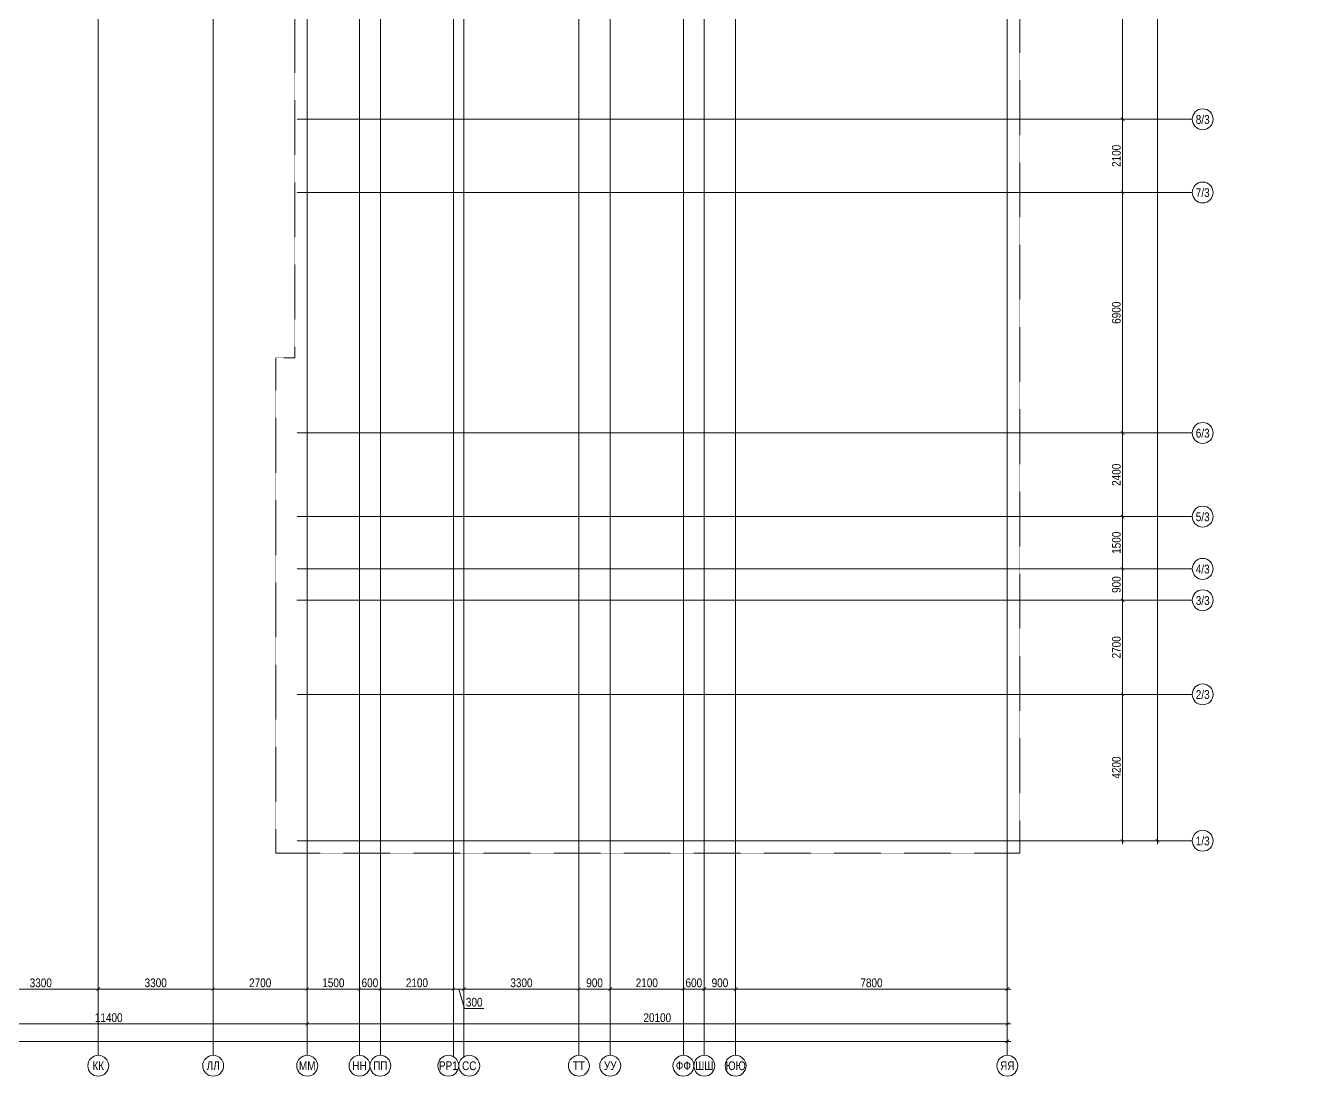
# Model space of a CAD drawing. Header units: millimetres. Extents: x -328335 to 1460319, y -208171 to 164069.
# Drawn here: x 387194 to 424214, y -6755 to 23381 of the extents above; entities that cross this region are included whole.
import ezdxf
from ezdxf import colors
from ezdxf.entities.mleader import LeaderData, LeaderLine
from ezdxf.enums import TextEntityAlignment as Align
from ezdxf.math import Vec2, Vec3

# ---------------------------------------------------------------- set-up
doc = ezdxf.new("R2010")
doc.units = ezdxf.units.MM
doc.header["$LTSCALE"] = 0.5
doc.linetypes.add('CENTER', pattern=[50.8, 31.75, -6.35, 6.35, -6.35])
doc.linetypes.add('DASHED', pattern=[19.05, 12.7, -6.35])
doc.layers.get('Defpoints').update_dxf_attribs({"color": 140})
doc.layers.add('АР_Делит', color=120, linetype='Continuous', lineweight=0, plot=False)
doc.layers.add('АЦ_Выноски', color=7, linetype='Continuous', lineweight=5)
doc.layers.add('РД_Оси_размер', color=8, linetype='Continuous', lineweight=0)
doc.layers.add('РД_Оси_100', color=7, linetype='Continuous', lineweight=0, true_color=0x525252)
doc.styles.add('style1', font='ARIALN.TTF')
doc.styles.add('ккк', font='isocpeur.ttf', dxfattribs={"width": 0.85, "oblique": 15})
doc.dimstyles.new('Dim100_ареал', dxfattribs={"dimscale": 100, "dimtxt": 2.5, "dimasz": 1, "dimexe": 1, "dimexo": 1, "dimgap": 0.5, "dimtad": 1, "dimzin": 12, "dimdsep": 46, "dimtxsty": 'style1', "dimblk": 'ARCHTICK', "dimcen": 1, "dimdle": 1, "dimaunit": 1, "dimadec": 0, "dimazin": 3, "dimtfac": 1, "dimtmove": 1, "dimatfit": 3, "dimldrblk": 'OPEN30', "dimfxl": 2, "dimfxlon": 1, "dimtolj": 1, "dimtzin": 0, "dimlwd": 5, "dimlwe": 5, "dimarcsym": 0})

# ---------------------------------------------------------------- blocks, each defined once
blk = doc.blocks.new('_Dot')
at = {"color": 0, "linetype": 'ByBlock', "lineweight": -2}
blk.add_line((-0.5, 0), (-1, 0), dxfattribs=at)
at = {"color": 0, "linetype": 'ByBlock', "const_width": 0.5}
blk.add_lwpolyline([(-0.25, 0, 1), (0.25, 0, 1)], format="xyb", close=True, dxfattribs=at)
blk = doc.blocks.new('A-iden')
at = {"linetype": 'Continuous', "lineweight": 5}
blk.add_circle((0, -4), 3, dxfattribs=at)
at = {"color": 0, "linetype": 'Continuous', "lineweight": 20, "style": 'ккк', "width": 0.85}
blk.add_attdef('ID', text='', height=4, dxfattribs=at).set_placement((0.31, -3.85), align=Align.MIDDLE_CENTER)
blk = doc.blocks.new('_ArchTick')
at = {"color": 0, "linetype": 'ByBlock', "const_width": 0.15}
blk.add_lwpolyline([(-0.5, -0.5), (0.5, 0.5)], dxfattribs=at)
blk = doc.blocks.new('*D202')
at = {"layer": 'Defpoints', "color": 0, "transparency": 16777216}
for p in [(85200, -3255), (88500, -3255), (88500, -4255)]:
    blk.add_point(p, dxfattribs=at)
at = {"layer": 'РД_Оси_размер', "color": 0, "lineweight": 5, "transparency": 16777216}
for p, q in [((85200, -4055), (85200, -4355)), ((88500, -4055), (88500, -4355)), ((85100, -4255), (88600, -4255))]:
    blk.add_line(p, q, dxfattribs=at)
at = {"layer": 'РД_Оси_размер', "color": 0, "lineweight": 5, "transparency": 16777216, "xscale": 100, "yscale": 100, "zscale": 100, "rotation": 180}
blk.add_blockref('_ArchTick', (85200, -4255), dxfattribs=at)
at = {"layer": 'РД_Оси_размер', "color": 0, "lineweight": 5, "transparency": 16777216, "xscale": 100, "yscale": 100, "zscale": 100}
blk.add_blockref('_ArchTick', (88500, -4255), dxfattribs=at)
at = {"layer": 'РД_Оси_размер', "color": 0, "transparency": 16777216, "insert": (86850, -4077), "char_height": 250, "attachment_point": 5, "style": 'style1'}
blk.add_mtext('\\A1;3300', dxfattribs=at)
blk = doc.blocks.new('_Open30')
at = {"color": 0, "linetype": 'ByBlock', "lineweight": -2}
for p, q in [((-1, 0.27), (0, 0)), ((0, 0), (-1, -0.27)), ((0, 0), (-1, 0))]:
    blk.add_line(p, q, dxfattribs=at)
blk = doc.blocks.new('*D203')
at = {"layer": 'Defpoints', "color": 0, "transparency": 16777216}
for p in [(88500, -3255), (91800, -3255), (91800, -4255)]:
    blk.add_point(p, dxfattribs=at)
at = {"layer": 'РД_Оси_размер', "color": 0, "lineweight": 5, "transparency": 16777216}
for p, q in [((88500, -4055), (88500, -4355)), ((91800, -4055), (91800, -4355)), ((88400, -4255), (91900, -4255))]:
    blk.add_line(p, q, dxfattribs=at)
at = {"layer": 'РД_Оси_размер', "color": 0, "lineweight": 5, "transparency": 16777216, "xscale": 100, "yscale": 100, "zscale": 100, "rotation": 180}
blk.add_blockref('_ArchTick', (88500, -4255), dxfattribs=at)
at = {"layer": 'РД_Оси_размер', "color": 0, "lineweight": 5, "transparency": 16777216, "xscale": 100, "yscale": 100, "zscale": 100}
blk.add_blockref('_ArchTick', (91800, -4255), dxfattribs=at)
at = {"layer": 'РД_Оси_размер', "color": 0, "transparency": 16777216, "insert": (90150, -4077), "char_height": 250, "attachment_point": 5, "style": 'style1'}
blk.add_mtext('\\A1;3300', dxfattribs=at)
blk = doc.blocks.new('*D204')
at = {"layer": 'Defpoints', "color": 0, "transparency": 16777216}
for p in [(91800, -3255), (94500, -3255), (94500, -4255)]:
    blk.add_point(p, dxfattribs=at)
at = {"layer": 'РД_Оси_размер', "color": 0, "lineweight": 5, "transparency": 16777216}
for p, q in [((91800, -4055), (91800, -4355)), ((94500, -4055), (94500, -4355)), ((91700, -4255), (94600, -4255))]:
    blk.add_line(p, q, dxfattribs=at)
at = {"layer": 'РД_Оси_размер', "color": 0, "lineweight": 5, "transparency": 16777216, "xscale": 100, "yscale": 100, "zscale": 100, "rotation": 180}
blk.add_blockref('_ArchTick', (91800, -4255), dxfattribs=at)
at = {"layer": 'РД_Оси_размер', "color": 0, "lineweight": 5, "transparency": 16777216, "xscale": 100, "yscale": 100, "zscale": 100}
blk.add_blockref('_ArchTick', (94500, -4255), dxfattribs=at)
at = {"layer": 'РД_Оси_размер', "color": 0, "transparency": 16777216, "insert": (93150, -4077), "char_height": 250, "attachment_point": 5, "style": 'style1'}
blk.add_mtext('\\A1;2700', dxfattribs=at)
blk = doc.blocks.new('*D205')
at = {"layer": 'Defpoints', "color": 0, "transparency": 16777216}
for p in [(94500, -3255), (96000, -3255), (96000, -4255)]:
    blk.add_point(p, dxfattribs=at)
at = {"layer": 'РД_Оси_размер', "color": 0, "lineweight": 5, "transparency": 16777216}
for p, q in [((94500, -4055), (94500, -4355)), ((96000, -4055), (96000, -4355)), ((94400, -4255), (96100, -4255))]:
    blk.add_line(p, q, dxfattribs=at)
at = {"layer": 'РД_Оси_размер', "color": 0, "lineweight": 5, "transparency": 16777216, "xscale": 100, "yscale": 100, "zscale": 100, "rotation": 180}
blk.add_blockref('_ArchTick', (94500, -4255), dxfattribs=at)
at = {"layer": 'РД_Оси_размер', "color": 0, "lineweight": 5, "transparency": 16777216, "xscale": 100, "yscale": 100, "zscale": 100}
blk.add_blockref('_ArchTick', (96000, -4255), dxfattribs=at)
at = {"layer": 'РД_Оси_размер', "color": 0, "transparency": 16777216, "insert": (95250, -4077), "char_height": 250, "attachment_point": 5, "style": 'style1'}
blk.add_mtext('\\A1;1500', dxfattribs=at)
blk = doc.blocks.new('*D206')
at = {"layer": 'Defpoints', "color": 0, "transparency": 16777216}
for p in [(96000, -3255), (96600, -3255), (96600, -4255)]:
    blk.add_point(p, dxfattribs=at)
at = {"layer": 'РД_Оси_размер', "color": 0, "lineweight": 5, "transparency": 16777216}
for p, q in [((96000, -4055), (96000, -4355)), ((96600, -4055), (96600, -4355)), ((95900, -4255), (96700, -4255))]:
    blk.add_line(p, q, dxfattribs=at)
at = {"layer": 'РД_Оси_размер', "color": 0, "lineweight": 5, "transparency": 16777216, "xscale": 100, "yscale": 100, "zscale": 100, "rotation": 180}
blk.add_blockref('_ArchTick', (96000, -4255), dxfattribs=at)
at = {"layer": 'РД_Оси_размер', "color": 0, "lineweight": 5, "transparency": 16777216, "xscale": 100, "yscale": 100, "zscale": 100}
blk.add_blockref('_ArchTick', (96600, -4255), dxfattribs=at)
at = {"layer": 'РД_Оси_размер', "color": 0, "transparency": 16777216, "insert": (96300, -4077), "char_height": 250, "attachment_point": 5, "style": 'style1'}
blk.add_mtext('\\A1;600', dxfattribs=at)
blk = doc.blocks.new('*D207')
at = {"layer": 'Defpoints', "color": 0, "transparency": 16777216}
for p in [(96600, -3255), (98700, -3255), (98700, -4255)]:
    blk.add_point(p, dxfattribs=at)
at = {"layer": 'РД_Оси_размер', "color": 0, "lineweight": 5, "transparency": 16777216}
for p, q in [((96600, -4055), (96600, -4355)), ((98700, -4055), (98700, -4355)), ((96500, -4255), (98800, -4255))]:
    blk.add_line(p, q, dxfattribs=at)
at = {"layer": 'РД_Оси_размер', "color": 0, "lineweight": 5, "transparency": 16777216, "xscale": 100, "yscale": 100, "zscale": 100, "rotation": 180}
blk.add_blockref('_ArchTick', (96600, -4255), dxfattribs=at)
at = {"layer": 'РД_Оси_размер', "color": 0, "lineweight": 5, "transparency": 16777216, "xscale": 100, "yscale": 100, "zscale": 100}
blk.add_blockref('_ArchTick', (98700, -4255), dxfattribs=at)
at = {"layer": 'РД_Оси_размер', "color": 0, "transparency": 16777216, "insert": (97650, -4077), "char_height": 250, "attachment_point": 5, "style": 'style1'}
blk.add_mtext('\\A1;2100', dxfattribs=at)
blk = doc.blocks.new('*D208')
at = {"layer": 'Defpoints', "color": 0, "transparency": 16777216}
for p in [(98700, -3255), (99000, -3255), (99000, -4255)]:
    blk.add_point(p, dxfattribs=at)
at = {"layer": 'РД_Оси_размер', "color": 0, "lineweight": 5, "transparency": 16777216}
for p, q in [((98700, -4055), (98700, -4355)), ((99000, -4055), (99000, -4355)), ((98600, -4255), (99100, -4255)), ((98850, -4255), (99017, -4813)), ((99017, -4813), (99570, -4813))]:
    blk.add_line(p, q, dxfattribs=at)
at = {"layer": 'РД_Оси_размер', "color": 0, "lineweight": 5, "transparency": 16777216, "xscale": 100, "yscale": 100, "zscale": 100, "rotation": 180}
blk.add_blockref('_ArchTick', (98700, -4255), dxfattribs=at)
at = {"layer": 'РД_Оси_размер', "color": 0, "lineweight": 5, "transparency": 16777216, "xscale": 100, "yscale": 100, "zscale": 100}
blk.add_blockref('_ArchTick', (99000, -4255), dxfattribs=at)
at = {"layer": 'РД_Оси_размер', "color": 0, "transparency": 16777216, "insert": (99294, -4635), "char_height": 250, "attachment_point": 5, "style": 'style1'}
blk.add_mtext('\\A1;300', dxfattribs=at)
blk = doc.blocks.new('*D209')
at = {"layer": 'Defpoints', "color": 0, "transparency": 16777216}
for p in [(99000, -3255), (102300, -3255), (102300, -4255)]:
    blk.add_point(p, dxfattribs=at)
at = {"layer": 'РД_Оси_размер', "color": 0, "lineweight": 5, "transparency": 16777216}
for p, q in [((99000, -4055), (99000, -4355)), ((102300, -4055), (102300, -4355)), ((98900, -4255), (102400, -4255))]:
    blk.add_line(p, q, dxfattribs=at)
at = {"layer": 'РД_Оси_размер', "color": 0, "lineweight": 5, "transparency": 16777216, "xscale": 100, "yscale": 100, "zscale": 100, "rotation": 180}
blk.add_blockref('_ArchTick', (99000, -4255), dxfattribs=at)
at = {"layer": 'РД_Оси_размер', "color": 0, "lineweight": 5, "transparency": 16777216, "xscale": 100, "yscale": 100, "zscale": 100}
blk.add_blockref('_ArchTick', (102300, -4255), dxfattribs=at)
at = {"layer": 'РД_Оси_размер', "color": 0, "transparency": 16777216, "insert": (100650, -4077), "char_height": 250, "attachment_point": 5, "style": 'style1'}
blk.add_mtext('\\A1;3300', dxfattribs=at)
blk = doc.blocks.new('*D210')
at = {"layer": 'Defpoints', "color": 0, "transparency": 16777216}
for p in [(102300, -3255), (103200, -3255), (103200, -4255)]:
    blk.add_point(p, dxfattribs=at)
at = {"layer": 'РД_Оси_размер', "color": 0, "lineweight": 5, "transparency": 16777216}
for p, q in [((102300, -4055), (102300, -4355)), ((103200, -4055), (103200, -4355)), ((102200, -4255), (103300, -4255))]:
    blk.add_line(p, q, dxfattribs=at)
at = {"layer": 'РД_Оси_размер', "color": 0, "lineweight": 5, "transparency": 16777216, "xscale": 100, "yscale": 100, "zscale": 100, "rotation": 180}
blk.add_blockref('_ArchTick', (102300, -4255), dxfattribs=at)
at = {"layer": 'РД_Оси_размер', "color": 0, "lineweight": 5, "transparency": 16777216, "xscale": 100, "yscale": 100, "zscale": 100}
blk.add_blockref('_ArchTick', (103200, -4255), dxfattribs=at)
at = {"layer": 'РД_Оси_размер', "color": 0, "transparency": 16777216, "insert": (102750, -4077), "char_height": 250, "attachment_point": 5, "style": 'style1'}
blk.add_mtext('\\A1;900', dxfattribs=at)
blk = doc.blocks.new('*D211')
at = {"layer": 'Defpoints', "color": 0, "transparency": 16777216}
for p in [(103200, -3255), (105300, -3255), (105300, -4255)]:
    blk.add_point(p, dxfattribs=at)
at = {"layer": 'РД_Оси_размер', "color": 0, "lineweight": 5, "transparency": 16777216}
for p, q in [((103200, -4055), (103200, -4355)), ((105300, -4055), (105300, -4355)), ((103100, -4255), (105400, -4255))]:
    blk.add_line(p, q, dxfattribs=at)
at = {"layer": 'РД_Оси_размер', "color": 0, "lineweight": 5, "transparency": 16777216, "xscale": 100, "yscale": 100, "zscale": 100, "rotation": 180}
blk.add_blockref('_ArchTick', (103200, -4255), dxfattribs=at)
at = {"layer": 'РД_Оси_размер', "color": 0, "lineweight": 5, "transparency": 16777216, "xscale": 100, "yscale": 100, "zscale": 100}
blk.add_blockref('_ArchTick', (105300, -4255), dxfattribs=at)
at = {"layer": 'РД_Оси_размер', "color": 0, "transparency": 16777216, "insert": (104250, -4077), "char_height": 250, "attachment_point": 5, "style": 'style1'}
blk.add_mtext('\\A1;2100', dxfattribs=at)
blk = doc.blocks.new('*D212')
at = {"layer": 'Defpoints', "color": 0, "transparency": 16777216}
for p in [(105300, -3255), (105900, -3255), (105900, -4255)]:
    blk.add_point(p, dxfattribs=at)
at = {"layer": 'РД_Оси_размер', "color": 0, "lineweight": 5, "transparency": 16777216}
for p, q in [((105300, -4055), (105300, -4355)), ((105900, -4055), (105900, -4355)), ((105200, -4255), (106000, -4255))]:
    blk.add_line(p, q, dxfattribs=at)
at = {"layer": 'РД_Оси_размер', "color": 0, "lineweight": 5, "transparency": 16777216, "xscale": 100, "yscale": 100, "zscale": 100, "rotation": 180}
blk.add_blockref('_ArchTick', (105300, -4255), dxfattribs=at)
at = {"layer": 'РД_Оси_размер', "color": 0, "lineweight": 5, "transparency": 16777216, "xscale": 100, "yscale": 100, "zscale": 100}
blk.add_blockref('_ArchTick', (105900, -4255), dxfattribs=at)
at = {"layer": 'РД_Оси_размер', "color": 0, "transparency": 16777216, "insert": (105600, -4077), "char_height": 250, "attachment_point": 5, "style": 'style1'}
blk.add_mtext('\\A1;600', dxfattribs=at)
blk = doc.blocks.new('*D213')
at = {"layer": 'Defpoints', "color": 0, "transparency": 16777216}
for p in [(105900, -3255), (106800, -3255), (106800, -4255)]:
    blk.add_point(p, dxfattribs=at)
at = {"layer": 'РД_Оси_размер', "color": 0, "lineweight": 5, "transparency": 16777216}
for p, q in [((105900, -4055), (105900, -4355)), ((106800, -4055), (106800, -4355)), ((105800, -4255), (106900, -4255))]:
    blk.add_line(p, q, dxfattribs=at)
at = {"layer": 'РД_Оси_размер', "color": 0, "lineweight": 5, "transparency": 16777216, "xscale": 100, "yscale": 100, "zscale": 100, "rotation": 180}
blk.add_blockref('_ArchTick', (105900, -4255), dxfattribs=at)
at = {"layer": 'РД_Оси_размер', "color": 0, "lineweight": 5, "transparency": 16777216, "xscale": 100, "yscale": 100, "zscale": 100}
blk.add_blockref('_ArchTick', (106800, -4255), dxfattribs=at)
at = {"layer": 'РД_Оси_размер', "color": 0, "transparency": 16777216, "insert": (106350, -4077), "char_height": 250, "attachment_point": 5, "style": 'style1'}
blk.add_mtext('\\A1;900', dxfattribs=at)
blk = doc.blocks.new('*D214')
at = {"layer": 'Defpoints', "color": 0, "transparency": 16777216}
for p in [(106800, -3255), (114600, -3255), (114600, -4255)]:
    blk.add_point(p, dxfattribs=at)
at = {"layer": 'РД_Оси_размер', "color": 0, "lineweight": 5, "transparency": 16777216}
for p, q in [((106800, -4055), (106800, -4355)), ((114600, -4055), (114600, -4355)), ((106700, -4255), (114700, -4255))]:
    blk.add_line(p, q, dxfattribs=at)
at = {"layer": 'РД_Оси_размер', "color": 0, "lineweight": 5, "transparency": 16777216, "xscale": 100, "yscale": 100, "zscale": 100, "rotation": 180}
blk.add_blockref('_ArchTick', (106800, -4255), dxfattribs=at)
at = {"layer": 'РД_Оси_размер', "color": 0, "lineweight": 5, "transparency": 16777216, "xscale": 100, "yscale": 100, "zscale": 100}
blk.add_blockref('_ArchTick', (114600, -4255), dxfattribs=at)
at = {"layer": 'РД_Оси_размер', "color": 0, "transparency": 16777216, "insert": (110700, -4077), "char_height": 250, "attachment_point": 5, "style": 'style1'}
blk.add_mtext('\\A1;7800', dxfattribs=at)
blk = doc.blocks.new('*D24')
at = {"layer": 'Defpoints', "color": 0, "transparency": 16777216}
for p in [(0, -3255), (114600, -3255), (114600, -5755)]:
    blk.add_point(p, dxfattribs=at)
at = {"layer": 'РД_Оси_размер', "color": 0, "lineweight": 5, "transparency": 16777216}
for p, q in [((-100, -5755), (114700, -5755)), ((0, -5555), (0, -5855)), ((114600, -5555), (114600, -5855))]:
    blk.add_line(p, q, dxfattribs=at)
at = {"layer": 'РД_Оси_размер', "color": 0, "lineweight": 5, "transparency": 16777216, "xscale": 100, "yscale": 100, "zscale": 100, "rotation": 180}
blk.add_blockref('_ArchTick', (0, -5755), dxfattribs=at)
at = {"layer": 'РД_Оси_размер', "color": 0, "lineweight": 5, "transparency": 16777216, "xscale": 100, "yscale": 100, "zscale": 100}
blk.add_blockref('_ArchTick', (114600, -5755), dxfattribs=at)
at = {"layer": 'РД_Оси_размер', "color": 0, "transparency": 16777216, "insert": (57300, -5577), "char_height": 250, "attachment_point": 5, "style": 'style1'}
blk.add_mtext('\\A1;114600', dxfattribs=at)
blk = doc.blocks.new('*D41')
at = {"layer": 'Defpoints', "color": 0, "transparency": 16777216}
for p in [(83100, -3255), (94500, -3255), (94500, -5255)]:
    blk.add_point(p, dxfattribs=at)
at = {"layer": 'РД_Оси_размер', "color": 0, "lineweight": 5, "transparency": 16777216}
for p, q in [((83100, -5055), (83100, -5355)), ((94500, -5055), (94500, -5355)), ((83000, -5255), (94600, -5255))]:
    blk.add_line(p, q, dxfattribs=at)
at = {"layer": 'РД_Оси_размер', "color": 0, "lineweight": 5, "transparency": 16777216, "xscale": 100, "yscale": 100, "zscale": 100, "rotation": 180}
blk.add_blockref('_ArchTick', (83100, -5255), dxfattribs=at)
at = {"layer": 'РД_Оси_размер', "color": 0, "lineweight": 5, "transparency": 16777216, "xscale": 100, "yscale": 100, "zscale": 100}
blk.add_blockref('_ArchTick', (94500, -5255), dxfattribs=at)
at = {"layer": 'РД_Оси_размер', "color": 0, "transparency": 16777216, "insert": (88800, -5077), "char_height": 250, "attachment_point": 5, "style": 'style1'}
blk.add_mtext('\\A1;11400', dxfattribs=at)
blk = doc.blocks.new('*D305')
at = {"layer": 'Defpoints', "color": 0, "transparency": 16777216}
for p in [(94500, -3255), (114600, -3255), (114600, -5255)]:
    blk.add_point(p, dxfattribs=at)
at = {"layer": 'РД_Оси_размер', "color": 0, "lineweight": 5, "transparency": 16777216}
for p, q in [((94500, -5055), (94500, -5355)), ((114600, -5055), (114600, -5355)), ((94400, -5255), (114700, -5255))]:
    blk.add_line(p, q, dxfattribs=at)
at = {"layer": 'РД_Оси_размер', "color": 0, "lineweight": 5, "transparency": 16777216, "xscale": 100, "yscale": 100, "zscale": 100, "rotation": 180}
blk.add_blockref('_ArchTick', (94500, -5255), dxfattribs=at)
at = {"layer": 'РД_Оси_размер', "color": 0, "lineweight": 5, "transparency": 16777216, "xscale": 100, "yscale": 100, "zscale": 100}
blk.add_blockref('_ArchTick', (114600, -5255), dxfattribs=at)
at = {"layer": 'РД_Оси_размер', "color": 0, "transparency": 16777216, "insert": (104550, -5077), "char_height": 250, "attachment_point": 5, "style": 'style1'}
blk.add_mtext('\\A1;20100', dxfattribs=at)
blk = doc.blocks.new('*D306')
at = {"layer": 'Defpoints', "color": 0, "transparency": 16777216}
for p in [(116910, 69000), (118910, 69000), (116910, 0)]:
    blk.add_point(p, dxfattribs=at)
at = {"layer": 'РД_Оси_размер', "color": 0, "lineweight": 5, "transparency": 16777216}
for p, q in [((118710, 69000), (119010, 69000)), ((118910, -100), (118910, 69100)), ((118710, 0), (119010, 0))]:
    blk.add_line(p, q, dxfattribs=at)
at = {"layer": 'РД_Оси_размер', "color": 0, "lineweight": 5, "transparency": 16777216, "xscale": 100, "yscale": 100, "zscale": 100}
for p, rotation in [((118910, 69000), 90), ((118910, 0), 270)]:
    blk.add_blockref('_ArchTick', p, dxfattribs=dict(at, rotation=rotation))
at = {"layer": 'РД_Оси_размер', "color": 0, "transparency": 16777216, "insert": (118732, 34500), "char_height": 250, "attachment_point": 5, "rotation": 90, "style": 'style1'}
blk.add_mtext('\\A1;69000', dxfattribs=at)
blk = doc.blocks.new('*D42')
at = {"layer": 'Defpoints', "color": 0, "transparency": 16777216}
for p in [(116910, 4200), (117910, 4200), (116910, 0)]:
    blk.add_point(p, dxfattribs=at)
at = {"layer": 'РД_Оси_размер', "color": 0, "lineweight": 5, "transparency": 16777216}
for p, q in [((117710, 4200), (118010, 4200)), ((117910, -100), (117910, 4300)), ((117710, 0), (118010, 0))]:
    blk.add_line(p, q, dxfattribs=at)
at = {"layer": 'РД_Оси_размер', "color": 0, "lineweight": 5, "transparency": 16777216, "xscale": 100, "yscale": 100, "zscale": 100}
for p, rotation in [((117910, 4200), 90), ((117910, 0), 270)]:
    blk.add_blockref('_ArchTick', p, dxfattribs=dict(at, rotation=rotation))
at = {"layer": 'РД_Оси_размер', "color": 0, "transparency": 16777216, "insert": (117732, 2100), "char_height": 250, "attachment_point": 5, "rotation": 90, "style": 'style1'}
blk.add_mtext('\\A1;4200', dxfattribs=at)
blk = doc.blocks.new('*D43')
at = {"layer": 'Defpoints', "color": 0, "transparency": 16777216}
for p in [(116910, 6900), (117910, 6900), (116910, 4200)]:
    blk.add_point(p, dxfattribs=at)
at = {"layer": 'РД_Оси_размер', "color": 0, "lineweight": 5, "transparency": 16777216}
for p, q in [((117710, 6900), (118010, 6900)), ((117910, 4100), (117910, 7000)), ((117710, 4200), (118010, 4200))]:
    blk.add_line(p, q, dxfattribs=at)
at = {"layer": 'РД_Оси_размер', "color": 0, "lineweight": 5, "transparency": 16777216, "xscale": 100, "yscale": 100, "zscale": 100}
for p, rotation in [((117910, 6900), 90), ((117910, 4200), 270)]:
    blk.add_blockref('_ArchTick', p, dxfattribs=dict(at, rotation=rotation))
at = {"layer": 'РД_Оси_размер', "color": 0, "transparency": 16777216, "insert": (117732, 5550), "char_height": 250, "attachment_point": 5, "rotation": 90, "style": 'style1'}
blk.add_mtext('\\A1;2700', dxfattribs=at)
blk = doc.blocks.new('*D308')
at = {"layer": 'Defpoints', "color": 0, "transparency": 16777216}
for p in [(116910, 7800), (117910, 7800), (116910, 6900)]:
    blk.add_point(p, dxfattribs=at)
at = {"layer": 'РД_Оси_размер', "color": 0, "lineweight": 5, "transparency": 16777216}
for p, q in [((117710, 7800), (118010, 7800)), ((117910, 6800), (117910, 7900)), ((117710, 6900), (118010, 6900))]:
    blk.add_line(p, q, dxfattribs=at)
at = {"layer": 'РД_Оси_размер', "color": 0, "lineweight": 5, "transparency": 16777216, "xscale": 100, "yscale": 100, "zscale": 100}
for p, rotation in [((117910, 7800), 90), ((117910, 6900), 270)]:
    blk.add_blockref('_ArchTick', p, dxfattribs=dict(at, rotation=rotation))
at = {"layer": 'РД_Оси_размер', "color": 0, "transparency": 16777216, "insert": (117732, 7350), "char_height": 250, "attachment_point": 5, "rotation": 90, "style": 'style1'}
blk.add_mtext('\\A1;900', dxfattribs=at)
blk = doc.blocks.new('*D309')
at = {"layer": 'Defpoints', "color": 0, "transparency": 16777216}
for p in [(116910, 9300), (117910, 9300), (116910, 7800)]:
    blk.add_point(p, dxfattribs=at)
at = {"layer": 'РД_Оси_размер', "color": 0, "lineweight": 5, "transparency": 16777216}
for p, q in [((117710, 9300), (118010, 9300)), ((117910, 7700), (117910, 9400)), ((117710, 7800), (118010, 7800))]:
    blk.add_line(p, q, dxfattribs=at)
at = {"layer": 'РД_Оси_размер', "color": 0, "lineweight": 5, "transparency": 16777216, "xscale": 100, "yscale": 100, "zscale": 100}
for p, rotation in [((117910, 9300), 90), ((117910, 7800), 270)]:
    blk.add_blockref('_ArchTick', p, dxfattribs=dict(at, rotation=rotation))
at = {"layer": 'РД_Оси_размер', "color": 0, "transparency": 16777216, "insert": (117732, 8550), "char_height": 250, "attachment_point": 5, "rotation": 90, "style": 'style1'}
blk.add_mtext('\\A1;1500', dxfattribs=at)
blk = doc.blocks.new('*D310')
at = {"layer": 'Defpoints', "color": 0, "transparency": 16777216}
for p in [(116910, 11700), (117910, 11700), (116910, 9300)]:
    blk.add_point(p, dxfattribs=at)
at = {"layer": 'РД_Оси_размер', "color": 0, "lineweight": 5, "transparency": 16777216}
for p, q in [((117710, 11700), (118010, 11700)), ((117910, 9200), (117910, 11800)), ((117710, 9300), (118010, 9300))]:
    blk.add_line(p, q, dxfattribs=at)
at = {"layer": 'РД_Оси_размер', "color": 0, "lineweight": 5, "transparency": 16777216, "xscale": 100, "yscale": 100, "zscale": 100}
for p, rotation in [((117910, 11700), 90), ((117910, 9300), 270)]:
    blk.add_blockref('_ArchTick', p, dxfattribs=dict(at, rotation=rotation))
at = {"layer": 'РД_Оси_размер', "color": 0, "transparency": 16777216, "insert": (117732, 10500), "char_height": 250, "attachment_point": 5, "rotation": 90, "style": 'style1'}
blk.add_mtext('\\A1;2400', dxfattribs=at)
blk = doc.blocks.new('*D311')
at = {"layer": 'Defpoints', "color": 0, "transparency": 16777216}
for p in [(116910, 18600), (117910, 18600), (116910, 11700)]:
    blk.add_point(p, dxfattribs=at)
at = {"layer": 'РД_Оси_размер', "color": 0, "lineweight": 5, "transparency": 16777216}
for p, q in [((117710, 18600), (118010, 18600)), ((117910, 11600), (117910, 18700)), ((117710, 11700), (118010, 11700))]:
    blk.add_line(p, q, dxfattribs=at)
at = {"layer": 'РД_Оси_размер', "color": 0, "lineweight": 5, "transparency": 16777216, "xscale": 100, "yscale": 100, "zscale": 100}
for p, rotation in [((117910, 18600), 90), ((117910, 11700), 270)]:
    blk.add_blockref('_ArchTick', p, dxfattribs=dict(at, rotation=rotation))
at = {"layer": 'РД_Оси_размер', "color": 0, "transparency": 16777216, "insert": (117732, 15150), "char_height": 250, "attachment_point": 5, "rotation": 90, "style": 'style1'}
blk.add_mtext('\\A1;6900', dxfattribs=at)
blk = doc.blocks.new('*D312')
at = {"layer": 'Defpoints', "color": 0, "transparency": 16777216}
for p in [(116910, 20700), (117910, 20700), (116910, 18600)]:
    blk.add_point(p, dxfattribs=at)
at = {"layer": 'РД_Оси_размер', "color": 0, "lineweight": 5, "transparency": 16777216}
for p, q in [((117910, 18500), (117910, 20800)), ((117710, 20700), (118010, 20700)), ((117710, 18600), (118010, 18600))]:
    blk.add_line(p, q, dxfattribs=at)
at = {"layer": 'РД_Оси_размер', "color": 0, "lineweight": 5, "transparency": 16777216, "xscale": 100, "yscale": 100, "zscale": 100}
for p, rotation in [((117910, 20700), 90), ((117910, 18600), 270)]:
    blk.add_blockref('_ArchTick', p, dxfattribs=dict(at, rotation=rotation))
at = {"layer": 'РД_Оси_размер', "color": 0, "transparency": 16777216, "insert": (117732, 19650), "char_height": 250, "attachment_point": 5, "rotation": 90, "style": 'style1'}
blk.add_mtext('\\A1;2100', dxfattribs=at)
blk = doc.blocks.new('*D313')
at = {"layer": 'Defpoints', "color": 0, "transparency": 16777216}
for p in [(116910, 27900), (117910, 27900), (116910, 20700)]:
    blk.add_point(p, dxfattribs=at)
at = {"layer": 'РД_Оси_размер', "color": 0, "lineweight": 5, "transparency": 16777216}
for p, q in [((117710, 27900), (118010, 27900)), ((117910, 20600), (117910, 28000)), ((117710, 20700), (118010, 20700))]:
    blk.add_line(p, q, dxfattribs=at)
at = {"layer": 'РД_Оси_размер', "color": 0, "lineweight": 5, "transparency": 16777216, "xscale": 100, "yscale": 100, "zscale": 100}
for p, rotation in [((117910, 27900), 90), ((117910, 20700), 270)]:
    blk.add_blockref('_ArchTick', p, dxfattribs=dict(at, rotation=rotation))
at = {"layer": 'РД_Оси_размер', "color": 0, "transparency": 16777216, "insert": (117732, 24300), "char_height": 250, "attachment_point": 5, "rotation": 90, "style": 'style1'}
blk.add_mtext('\\A1;7200', dxfattribs=at)
blk = doc.blocks.new('СОШ_2200_АР_ОСИ_М100_28.05.24')
at = {"layer": 'АР_Делит', "color": 5, "linetype": 'DASHED'}
blk.add_lwpolyline([(-355, 100855), (37145, 100855), (37145, 129155), (72745, 129155), (72745, 135155), (114955, 135155), (114955, -355), (93595.036, -355), (93595.036, 13855), (94145, 13855), (94145, 68320), (66055, 68320), (66055, 13857.73), (83455, 13857.73), (83455, -355), (45245, -355), (45245, 13145), (44695, 13145), (44695, 26755), (45245, 26755), (45245, 68320), (20455, 68320)], dxfattribs=at)
at = {"layer": 'РД_Оси_100', "color": 8, "linetype": 'CENTER', "true_color": 0x808080}
for p, q in [((88500, -6155), (88500, 139938.679)), ((91800, -6155), (91800, 139938.679)), ((94500, -6155), (94500, 139938.679)), ((96000, -6155), (96000, 139938.679)), ((102300, -6155), (102300, 139938.679)), ((114600, -6155), (114600, 139938.679)), ((119910, 20700), (94200, 20700)), ((119910, 18600), (94200, 18600)), ((119910, 11700), (94200, 11700)), ((119910, 9300), (94200, 9300)), ((119910, 7800), (94200, 7800)), ((119910, 4200), (94200, 4200)), ((119910, 0), (94200, 0))]:
    blk.add_line(p, q, dxfattribs=at)
for points in [[(96600, -6155), (96600, 139938.679)], [(98700, -6194.98), (98700, 139538.679), (98550, 139938.679)], [(99000, -6195.83), (99000, 139538.679), (99150, 139938.679)], [(103200, -6155), (103200, 139938.679)], [(105300, -6155), (105300, 139938.679)], [(105900, 139938.679), (105900, -6155)], [(106800, -6155), (106800, 139938.679)], [(94200, 6900), (119910, 6900)]]:
    blk.add_lwpolyline(points, dxfattribs=at)
at = {"layer": 'РД_Оси_100', "color": 0}
ref = blk.add_blockref('A-iden', (120210, 21100), dxfattribs=dict(at, xscale=-100, yscale=100, zscale=100))
ref.add_attrib('ID', '8/3', dxfattribs={"layer": '0', "linetype": 'Continuous', "height": 250, "style": 'style1'}).set_placement((120210, 20700), align=Align.MIDDLE)
ref = blk.add_blockref('A-iden', (120210, 19000), dxfattribs=dict(at, xscale=-100, yscale=100, zscale=100))
ref.add_attrib('ID', '7/3', dxfattribs={"layer": '0', "linetype": 'Continuous', "height": 250, "style": 'style1'}).set_placement((120210, 18600), align=Align.MIDDLE)
ref = blk.add_blockref('A-iden', (120210, 12100), dxfattribs=dict(at, xscale=-100, yscale=100, zscale=100))
ref.add_attrib('ID', '6/3', dxfattribs={"layer": '0', "linetype": 'Continuous', "height": 250, "style": 'style1'}).set_placement((120210, 11700), align=Align.MIDDLE)
ref = blk.add_blockref('A-iden', (120210, 9700), dxfattribs=dict(at, xscale=-100, yscale=100, zscale=100))
ref.add_attrib('ID', '5/3', dxfattribs={"layer": '0', "linetype": 'Continuous', "height": 250, "style": 'style1'}).set_placement((120210, 9300), align=Align.MIDDLE)
ref = blk.add_blockref('A-iden', (120210, 8200), dxfattribs=dict(at, xscale=-100, yscale=100, zscale=100))
ref.add_attrib('ID', '4/3', dxfattribs={"layer": '0', "linetype": 'Continuous', "height": 250, "style": 'style1'}).set_placement((120210, 7800), align=Align.MIDDLE)
ref = blk.add_blockref('A-iden', (120210, 7300), dxfattribs=dict(at, xscale=-100, yscale=100, zscale=100))
ref.add_attrib('ID', '3/3', dxfattribs={"layer": '0', "linetype": 'Continuous', "height": 250, "style": 'style1'}).set_placement((120210, 6900), align=Align.MIDDLE)
ref = blk.add_blockref('A-iden', (120210, 4600), dxfattribs=dict(at, xscale=-100, yscale=100, zscale=100))
ref.add_attrib('ID', '2/3', dxfattribs={"layer": '0', "linetype": 'Continuous', "height": 250, "style": 'style1'}).set_placement((120210, 4200), align=Align.MIDDLE)
ref = blk.add_blockref('A-iden', (120210, 400), dxfattribs=dict(at, xscale=-100, yscale=100, zscale=100))
ref.add_attrib('ID', '1/3', dxfattribs={"layer": '0', "linetype": 'Continuous', "height": 250, "style": 'style1'}).set_placement((120210, 0), align=Align.MIDDLE)
ref = blk.add_blockref('A-iden', (88500, -6054.999), dxfattribs=dict(at, xscale=100, yscale=100, zscale=100))
ref.add_attrib('ID', 'КК', dxfattribs={"layer": '0', "linetype": 'Continuous', "height": 250, "style": 'style1'}).set_placement((88500, -6454.999), align=Align.MIDDLE)
ref = blk.add_blockref('A-iden', (91800, -6054.999), dxfattribs=dict(at, xscale=100, yscale=100, zscale=100))
ref.add_attrib('ID', 'ЛЛ', dxfattribs={"layer": '0', "linetype": 'Continuous', "height": 250, "style": 'style1'}).set_placement((91800, -6454.999), align=Align.MIDDLE)
ref = blk.add_blockref('A-iden', (94500, -6054.999), dxfattribs=dict(at, xscale=100, yscale=100, zscale=100))
ref.add_attrib('ID', 'ММ', dxfattribs={"layer": '0', "linetype": 'Continuous', "height": 250, "style": 'style1'}).set_placement((94500, -6454.999), align=Align.MIDDLE)
ref = blk.add_blockref('A-iden', (96000, -6054.999), dxfattribs=dict(at, xscale=100, yscale=100, zscale=100))
ref.add_attrib('ID', 'НН', dxfattribs={"layer": '0', "linetype": 'Continuous', "height": 250, "style": 'style1'}).set_placement((96000, -6454.999), align=Align.MIDDLE)
ref = blk.add_blockref('A-iden', (96599.266, -6054.999), dxfattribs=dict(at, xscale=100, yscale=100, zscale=100))
ref.add_attrib('ID', 'ПП', dxfattribs={"layer": '0', "linetype": 'Continuous', "height": 250, "style": 'style1'}).set_placement((96599.266, -6454.999), align=Align.MIDDLE)
ref = blk.add_blockref('A-iden', (98550.367, -6054.999), dxfattribs=dict(at, xscale=100, yscale=100, zscale=100))
ref.add_attrib('ID', 'РР1', dxfattribs={"layer": '0', "linetype": 'Continuous', "height": 250, "style": 'style1'}).set_placement((98550.367, -6454.999), align=Align.MIDDLE)
ref = blk.add_blockref('A-iden', (99151.101, -6054.999), dxfattribs=dict(at, xscale=100, yscale=100, zscale=100))
ref.add_attrib('ID', 'СС', dxfattribs={"layer": '0', "linetype": 'Continuous', "height": 250, "style": 'style1'}).set_placement((99151.101, -6454.999), align=Align.MIDDLE)
ref = blk.add_blockref('A-iden', (102300, -6054.999), dxfattribs=dict(at, xscale=100, yscale=100, zscale=100))
ref.add_attrib('ID', 'ТТ', dxfattribs={"layer": '0', "linetype": 'Continuous', "height": 250, "style": 'style1'}).set_placement((102300, -6454.999), align=Align.MIDDLE)
ref = blk.add_blockref('A-iden', (103199.266, -6054.999), dxfattribs=dict(at, xscale=100, yscale=100, zscale=100))
ref.add_attrib('ID', 'УУ', dxfattribs={"layer": '0', "linetype": 'Continuous', "height": 250, "style": 'style1'}).set_placement((103199.266, -6454.999), align=Align.MIDDLE)
ref = blk.add_blockref('A-iden', (105300, -6054.999), dxfattribs=dict(at, xscale=100, yscale=100, zscale=100))
ref.add_attrib('ID', 'ФФ', dxfattribs={"layer": '0', "linetype": 'Continuous', "height": 250, "style": 'style1'}).set_placement((105300, -6454.999), align=Align.MIDDLE)
ref = blk.add_blockref('A-iden', (105900.734, -6054.999), dxfattribs=dict(at, xscale=100, yscale=100, zscale=100))
ref.add_attrib('ID', 'ШШ', dxfattribs={"layer": '0', "linetype": 'Continuous', "height": 250, "style": 'style1'}).set_placement((105900.734, -6454.999), align=Align.MIDDLE)
ref = blk.add_blockref('A-iden', (106799.266, -6054.999), dxfattribs=dict(at, xscale=100, yscale=100, zscale=100))
ref.add_attrib('ID', 'ЮЮ', dxfattribs={"layer": '0', "linetype": 'Continuous', "height": 250, "style": 'style1'}).set_placement((106799.266, -6454.999), align=Align.MIDDLE)
ref = blk.add_blockref('A-iden', (114600, -6054.999), dxfattribs=dict(at, xscale=100, yscale=100, zscale=100))
ref.add_attrib('ID', 'ЯЯ', dxfattribs={"layer": '0', "linetype": 'Continuous', "height": 250, "style": 'style1'}).set_placement((114600, -6454.999), align=Align.MIDDLE)
at = {"layer": 'РД_Оси_размер'}
for base, p1, p2, picture, middle in [((118910, 69000), (116910, 0), (116910, 69000), '*D306', (118732.357, 34500)), ((117910, 27900), (116910, 20700), (116910, 27900), '*D313', (117732.357, 24300)), ((117910, 20700), (116910, 18600), (116910, 20700), '*D312', (117732.357, 19650)), ((117910, 18600), (116910, 11700), (116910, 18600), '*D311', (117732.357, 15150)), ((117910, 11700), (116910, 9300), (116910, 11700), '*D310', (117732.357, 10500)), ((117910, 9300), (116910, 7800), (116910, 9300), '*D309', (117732.357, 8550)), ((117910, 7800), (116910, 6900), (116910, 7800), '*D308', (117732.357, 7350)), ((117910, 6900), (116910, 4200), (116910, 6900), '*D43', (117732.357, 5550)), ((117910, 4200), (116910, 0), (116910, 4200), '*D42', (117732.357, 2100))]:
    dim = blk.add_linear_dim(base=base, p1=p1, p2=p2, angle=90, dimstyle='Dim100_ареал', dxfattribs=at)
    dim.commit()
    dim.dimension.update_dxf_attribs({"geometry": picture, "text_midpoint": middle})
for base, p1, p2, picture, middle in [((114600, -5755), (0, -3255), (114600, -3255), '*D24', (57300, -5577.357)), ((94500, -5255), (83100, -3255), (94500, -3255), '*D41', (88800, -5077.357)), ((88500, -4255), (85200, -3255), (88500, -3255), '*D202', (86850, -4077.357)), ((91800, -4255), (88500, -3255), (91800, -3255), '*D203', (90150, -4077.357)), ((94500, -4255), (91800, -3255), (94500, -3255), '*D204', (93150, -4077.357)), ((96000, -4255), (94500, -3255), (96000, -3255), '*D205', (95250, -4077.357)), ((114600, -5255), (94500, -3255), (114600, -3255), '*D305', (104550, -5077.357)), ((96600, -4255), (96000, -3255), (96600, -3255), '*D206', (96300, -4077.357)), ((98700, -4255), (96600, -3255), (98700, -3255), '*D207', (97650, -4077.357)), ((99000, -4255), (98700, -3255), (99000, -3255), '*D208', (99067.379, -4635.286)), ((102300, -4255), (99000, -3255), (102300, -3255), '*D209', (100650, -4077.357)), ((103200, -4255), (102300, -3255), (103200, -3255), '*D210', (102750, -4077.357)), ((105300, -4255), (103200, -3255), (105300, -3255), '*D211', (104250, -4077.357)), ((105900, -4255), (105300, -3255), (105900, -3255), '*D212', (105600, -4077.357)), ((106800, -4255), (105900, -3255), (106800, -3255), '*D213', (106350, -4077.357)), ((114600, -4255), (106800, -3255), (114600, -3255), '*D214', (110700, -4077.357))]:
    dim = blk.add_linear_dim(base=base, p1=p1, p2=p2, dimstyle='Dim100_ареал', dxfattribs=at)
    dim.commit()
    dim.dimension.update_dxf_attribs({"geometry": picture, "text_midpoint": middle})

msp = doc.modelspace()

# ---------------------------------------------------------------- block references
at = {"layer": 'РД_Оси_100'}
msp.add_blockref('СОШ_2200_АР_ОСИ_М100_28.05.24', (300774.217, 0), dxfattribs=at)

# ---------------------------------------------------------------- leaders
at = {"layer": 'АЦ_Выноски'}
ml = msp.add_multileader_mtext('Standard', dxfattribs=at)
ml.set_content('\\pxa0.66667;Аккустические подвесные панели \\Pиз минерального стекловолокна. \\P\\pt10;%%C800, %%C1200мм. Акцентный цвет: {\\C240;\\c2367469;NSC S 0570-Y20R}', color=256, style='style1')
ml.set_leader_properties(color=256)
ml.set_arrow_properties(name='DOT')
ml.build(insert=Vec2(0, 0))
ml.multileader.update_dxf_attribs({"has_dogleg": 0, "text_left_attachment_type": 6, "text_right_attachment_type": 6, "arrow_head_size": 200, "scale": 100})
ctx = ml.context
ctx.base_point, ctx.scale, ctx.char_height, ctx.arrow_head_size, ctx.landing_gap_size, ctx.plane_origin, ctx.plane_x_axis, ctx.plane_y_axis = Vec3(16372.028, 12369.827), 100, 250, 200, 50, Vec3(13858, 9827.527), Vec3(1, 0.00000001), Vec3(-0.00000001, 1)
ctx.left_attachment, ctx.right_attachment = 6, 6
notes = []
notes.append((ctx, [(1, (1, 1, 0), (15572.028, 12369.827), (1, 0.00000001), 800, [(1, [(11214.92, 17752.959), (14845.664, 22887.072)], 0, [])])]))
ctx.mtext.insert, ctx.mtext.text_direction, ctx.mtext.rotation, ctx.mtext.width, ctx.mtext.line_spacing_factor, ctx.mtext.flow_direction = Vec3(16422.028, 12689.233), Vec3(1, 0.00000001), 0.00000001, 11047.033, 0.8, 5
ml = msp.add_multileader_mtext('Standard', dxfattribs=at)
ml.set_content('\\pxa0.66667;Аккустические подвесные панели \\Pиз минерального стекловолокна. \\P\\pa0.25;%%C800, %%C1200мм.\\P\\pa0.66667;Акцентный цвет: {\\C240;\\c2367469;NSC S 5020 R 70В\\PПривязку см. раздел АИ}', color=256, style='style1')
ml.set_leader_properties(color=256)
ml.set_arrow_properties(name='DOT')
ml.build(insert=Vec2(0, 0))
ml.multileader.update_dxf_attribs({"has_dogleg": 0, "text_left_attachment_type": 6, "text_right_attachment_type": 6, "arrow_head_size": 200, "scale": 100})
ctx = ml.context
ctx.base_point, ctx.scale, ctx.char_height, ctx.arrow_head_size, ctx.landing_gap_size, ctx.plane_origin, ctx.plane_x_axis, ctx.plane_y_axis = Vec3(107704.866, 12205.275), 100, 250, 200, 50, Vec3(103776.277, 6923.944), Vec3(1, 0.00000001), Vec3(-0.00000001, 1)
ctx.left_attachment, ctx.right_attachment = 6, 6
notes.append((ctx, [(1, (1, 1, 0), (106904.866, 12205.275), (1, 0.00000001), 800, [(1, [(103200, 11018.037), (105636.828, 10733.225)], 0, [])])]))
ctx.mtext.insert, ctx.mtext.text_direction, ctx.mtext.rotation, ctx.mtext.width, ctx.mtext.line_spacing_factor, ctx.mtext.flow_direction = Vec3(107754.866, 12528.774), Vec3(1, 0.00000001), 0.00000001, 11047.033, 0.8, 5
for ctx, leaders in notes:
    for number, flags, end, landing, length, lines in leaders:
        leader = LeaderData()
        leader.index, (leader.has_last_leader_line, leader.has_dogleg_vector, leader.attachment_direction) = number, flags
        leader.last_leader_point, leader.dogleg_vector, leader.dogleg_length = Vec3(end), Vec3(landing), length
        for number, points, colour, breaks in lines:
            line = LeaderLine()
            line.index, line.vertices, line.color, line.breaks = number, Vec3.list(points), colors.encode_raw_color(colour), breaks
            leader.lines.append(line)
        ctx.leaders.append(leader)

doc.saveas('drawing.dxf')
